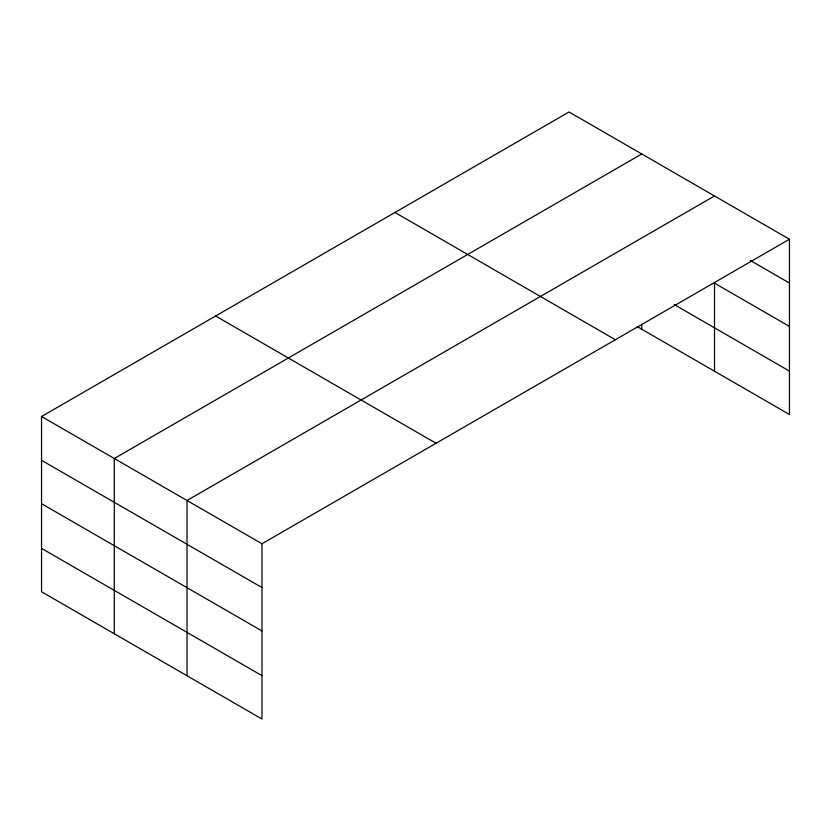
<?xml version="1.0" encoding="UTF-8"?>
<svg xmlns="http://www.w3.org/2000/svg" width="831" height="831" viewBox="0 0 831 831"><rect width="100%" height="100%" fill="white"/><g stroke="black" fill="none" stroke-linecap="round" stroke-linejoin="round"><path stroke-width="1.25" d="M789.45 239.235L569.027 111.977L41.55 416.508L41.55 591.765L261.973 719.023L261.973 543.765L789.45 239.235L789.45 414.492L637.284 326.645M641.761 153.974L114.294 458.504L114.294 633.762M714.504 195.971L187.027 500.501L187.027 675.759M750.3 260.435L789.45 283.039M789.45 326.417L714.504 283.153L714.504 371.218M674.221 304.582L789.45 371.114M394.954 212.466L615.387 339.734M215.613 316.009L436.046 443.276M41.55 416.508L261.973 543.765M41.55 460.312L261.973 587.569M41.55 503.69L261.973 630.958M41.55 548.387L261.973 675.645M641.761 324.121L641.761 329.232"/></g></svg>
